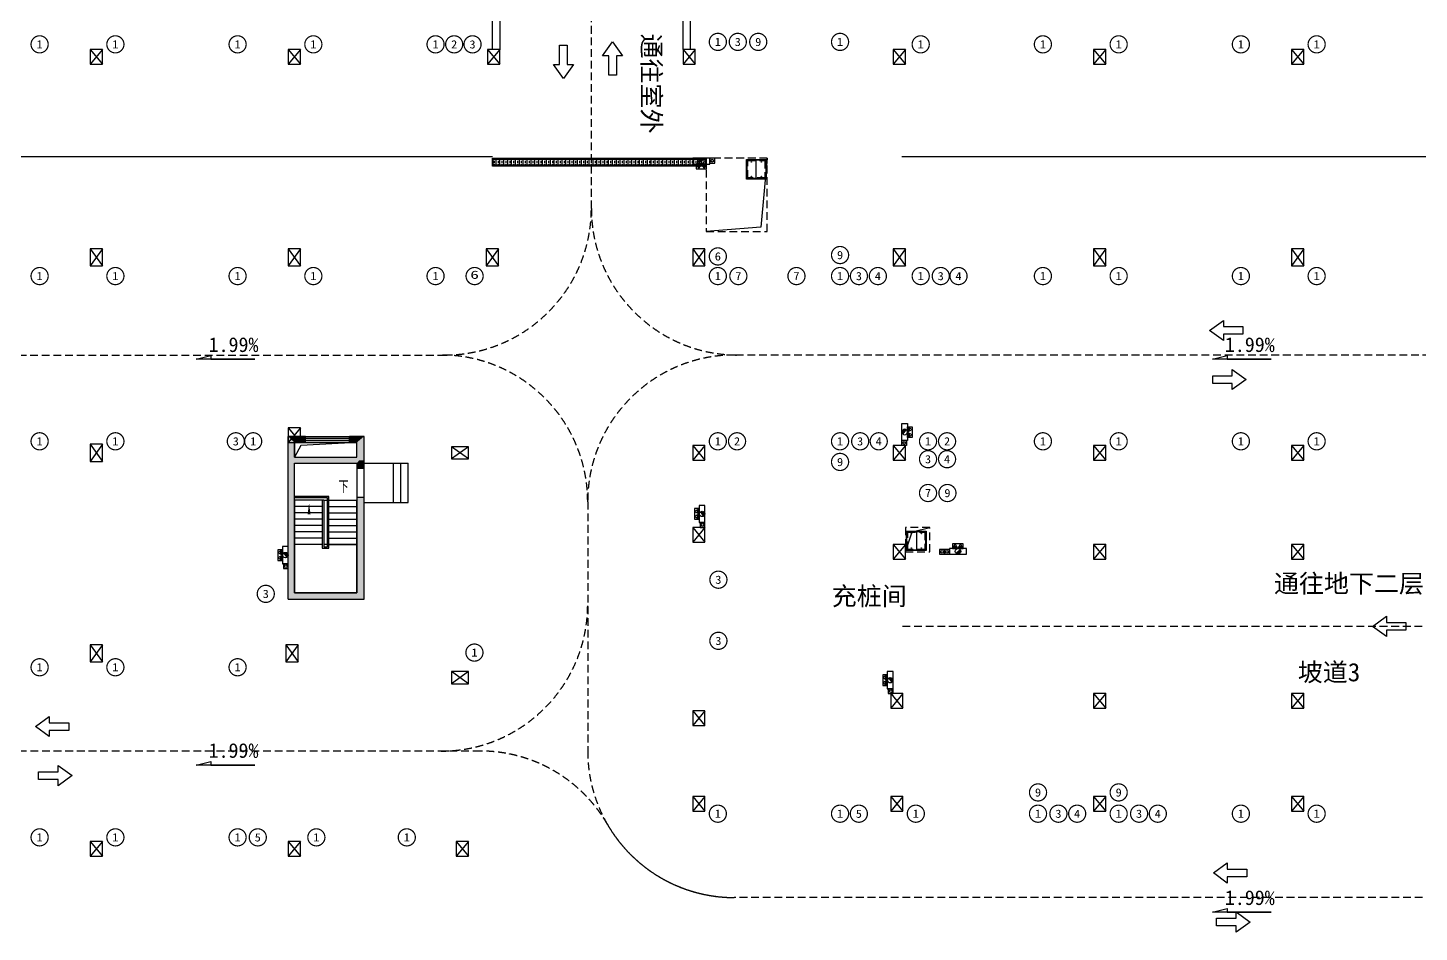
# Model space of a CAD drawing. Header units: millimetres. Extents: x -248992 to 1906102, y -24098 to 332602.
# Drawn here: x 808960 to 865888, y 257893 to 294883 of the extents above; entities that cross this region are included whole.
import ezdxf
from ezdxf.enums import TextEntityAlignment as Align

# ---------------------------------------------------------------- set-up
doc = ezdxf.new("R2010")
doc.units = ezdxf.units.MM
doc.header["$LTSCALE"] = 100
for name, pattern in [('A6-DK-B1F$0$HIDDEN2', [4.7625, 3.175, -1.5875]), ('A6-DK-JSJ-B1F$0$A6-DK-JSJ-B1F$0$HIDDEN2', [4.7625, 3.175, -1.5875]), ('A6-DK-JSJ-B1F$0$HIDDEN2', [4.7625, 3.175, -1.5875])]:
    doc.linetypes.add(name, pattern=pattern)
for name, color, linetype in [('A-ROOM-IDEN', 31, 'Continuous'), ('A6-DK-B1F$0$A-TRACK', 77, 'A6-DK-B1F$0$HIDDEN2'), ('A6-DK-BG-B1F$0$A-DRAIN', 152, 'Continuous'), ('A6-DK-BG-B1F$0$A-STAIR', 142, 'Continuous'), ('A6-DK-JSJ-B1F$0$A-DRAIN', 152, 'Continuous'), ('A6-DK-JSJ-B1F$0$A-HATCH', 251, 'Continuous'), ('A6-DK-JSJ-B1F$0$A-HOLE-FLOR', 242, 'Continuous'), ('A6-DK-JSJ-B1F$0$A-LOWER', 131, 'A6-DK-JSJ-B1F$0$HIDDEN2'), ('A6-DK-JSJ-B1F$0$A-SECT', 150, 'Continuous'), ('A6-DK-JSJ-B1F$0$A6-DK-JSJ-B1F$0$A-DRAIN', 152, 'Continuous'), ('A6-DK-JSJ-B1F$0$A6-DK-JSJ-B1F$0$A-HOLE-FLOR', 242, 'Continuous'), ('A6-DK-JSJ-B1F$0$A6-DK-JSJ-B1F$0$A-LOWER', 131, 'A6-DK-JSJ-B1F$0$A6-DK-JSJ-B1F$0$HIDDEN2'), ('A6-DK-JSJ-B1F$0$A6-DK-JSJ-B1F$0$X23-BF$0$A-HATCH', 251, 'Continuous'), ('A6-DK-JSJ-B1F$0$X23-BF$0$A-HATCH', 251, 'Continuous'), ('A6-DK-renfang-B1F$0$-ACO-TTLB', 153, 'Continuous'), ('A6-DK-renfang-B1F$0$DIM_SYMB', 3, 'Continuous'), ('A6-DK-renfang-B1F$0$PUB_HATCH', 8, 'Continuous'), ('A6-DK-renfang-B1F$0$PUB_TEXT', 3, 'Continuous'), ('A6-DK-renfang-B1F$0$STAIR', 2, 'Continuous'), ('A6-DK-renfang-B1F$0$WALL', 9, 'Continuous'), ('A6-DK-renfang-B1F$0$WINDOW', 4, 'Continuous'), ('A6-W-B1$0$S-WALL-S', 4, 'Continuous'), ('TP-DK-1(xhs)$0$P-J-DIM-L', 70, 'Continuous'), ('TP-DK-1(xhs)$0$P-X-L', 240, 'Continuous'), ('TP-DK-1(xhs)$0$P-X-M', 2, 'Continuous'), ('TP-DK-1(xhs)$0$P-X-X', 1, 'Continuous'), ('xref(dwg引用图层)', 7, 'Continuous')]:
    doc.layers.add(name, color=color, linetype=linetype)
doc.layers.add('A6-W-B1$0$S-EDIT', color=241, linetype='Continuous', plot=False)
doc.layers.add('LVTRY', color=6, linetype='Continuous', lineweight=18)
doc.layers.add('PUB_TEXT', color=7, linetype='Continuous', lineweight=15)
doc.styles.add('-黑体', font='simhei.ttf')
doc.styles.add('A6-DK-BG-B1F$0$华文细黑', font='STXIHEI.TTF')
doc.styles.add('A6-DK-renfang-B1F$0$_TCH_DIM', font='SIMPLEX', dxfattribs={"bigfont": 'GBCBIG'})
doc.styles.add('华文细黑', font='STXIHEI.TTF')

# ---------------------------------------------------------------- blocks, each defined once
blk = doc.blocks.new('*U419')
at = {"layer": 'A6-DK-JSJ-B1F$0$A-DRAIN'}
blk.add_lwpolyline([(50, 50), (50, 850), (850, 850), (850, 50)], close=True, dxfattribs=at)
at = {"layer": 'A6-DK-JSJ-B1F$0$A-HOLE-FLOR'}
blk.add_lwpolyline([(0, 0), (270, 817), (1000, 1000)], dxfattribs=at)
for points in [[(65, 835), (450, 835), (450, 65), (65, 65)], [(835, 835), (450, 835), (450, 65), (835, 65)]]:
    blk.add_lwpolyline(points, close=True, dxfattribs=at)
at = {"layer": 'A6-DK-JSJ-B1F$0$A-LOWER'}
for points in [[(0, 1000), (0, 0), (1000, 0), (1000, 1000), (0, 1000)], [(100, 100), (100, 800), (800, 800), (800, 100), (100, 100)]]:
    blk.add_lwpolyline(points, dxfattribs=at)
at = {"layer": 'A6-DK-JSJ-B1F$0$X23-BF$0$A-HATCH'}
blk.add_lwpolyline([(65, 65), (65, 835), (835, 835), (835, 65)], close=True, dxfattribs=at)
for centre in [(242, 745), (657, 745), (242, 155), (657, 155)]:
    blk.add_circle(centre, 8, dxfattribs=at)
blk = doc.blocks.new('*U423')
at = {"layer": 'A6-DK-JSJ-B1F$0$A6-DK-JSJ-B1F$0$A-DRAIN'}
blk.add_lwpolyline([(50, 50), (50, 850), (850, 850), (850, 50)], close=True, dxfattribs=at)
at = {"layer": 'A6-DK-JSJ-B1F$0$A6-DK-JSJ-B1F$0$A-HOLE-FLOR'}
blk.add_lwpolyline([(0, 0), (270, 2817), (2500, 3000)], dxfattribs=at)
for points in [[(65, 835), (450, 835), (450, 65), (65, 65)], [(835, 835), (450, 835), (450, 65), (835, 65)]]:
    blk.add_lwpolyline(points, close=True, dxfattribs=at)
at = {"layer": 'A6-DK-JSJ-B1F$0$A6-DK-JSJ-B1F$0$A-LOWER'}
for points in [[(0, 3000), (0, 0), (2500, 0), (2500, 3000), (0, 3000)], [(100, 100), (100, 800), (800, 800), (800, 100), (100, 100)]]:
    blk.add_lwpolyline(points, dxfattribs=at)
at = {"layer": 'A6-DK-JSJ-B1F$0$A6-DK-JSJ-B1F$0$X23-BF$0$A-HATCH'}
blk.add_lwpolyline([(65, 65), (65, 835), (835, 835), (835, 65)], close=True, dxfattribs=at)
for centre in [(242, 745), (657, 745), (242, 155), (657, 155)]:
    blk.add_circle(centre, 8, dxfattribs=at)
blk = doc.blocks.new('A6-DK-JSJ-B1F')
at = {"layer": 'A6-DK-JSJ-B1F$0$A-HATCH'}
h = blk.add_hatch(dxfattribs=at)
h.set_pattern_fill('ANSI33', color=256, scale=50, angle=225)
h.set_pattern_definition([(270, (499824.8, -239489.8), (158.75, -2e-14), []), (270, (499745.42, -239569.17), (158.75, -2e-14), [79.375, -39.6875])])
h.paths.add_polyline_path([(85950, 289265), (85950, 289515), (94465, 289516), (94465, 289266)])
h.paths.add_polyline_path([(85950, 289515), (85950, 289265), (85785, 289265), (85785, 289515)])
at = {"layer": 'A6-DK-JSJ-B1F$0$A-SECT'}
for points in [[(85950, 289230), (85750, 289230), (85750, 289550), (85950, 289550)], [(85950, 289265), (85785, 289265), (85785, 289515), (85950, 289515)], [(85950, 289550), (94500, 289550), (94500, 289230), (85950, 289230)], [(85950, 289515), (94465, 289515), (94465, 289265), (85950, 289265)]]:
    blk.add_lwpolyline(points, dxfattribs=at)
at = {"layer": 'A6-DK-JSJ-B1F$0$A-LOWER'}
blk.add_blockref('*U419', (102650, 273450), dxfattribs=at)
at = {"layer": 'A6-DK-JSJ-B1F$0$A6-DK-JSJ-B1F$0$A-LOWER', "rotation": 180}
blk.add_blockref('*U423', (97000, 289550, 0), dxfattribs=at)
blk = doc.blocks.new('TP-DK-1(xhs)$0$PG01.1')
at = {"color": 1}
for p, q in [((108, 187), (0, 0)), ((80, 72), (66, 58)), ((89, 72), (66, 48)), ((99, 72), (66, 39)), ((109, 72), (66, 29)), ((118, 72), (66, 20)), ((128, 72), (66, 10)), ((138, 72), (66, 0)), ((147, 72), (76, 0)), ((150, 65), (85, 0)), ((150, 56), (94, 0)), ((150, 46), (104, 0)), ((216, 0), (108, 187)), ((150, 36), (114, 0)), ((150, 27), (123, 0)), ((150, 17), (133, 0)), ((150, 8), (142, 0)), ((324, 187), (216, 0)), ((296, 72), (282, 58)), ((305, 72), (282, 48)), ((315, 72), (282, 39)), ((325, 72), (282, 29)), ((334, 72), (282, 20)), ((344, 72), (282, 10)), ((354, 72), (282, 0)), ((363, 72), (292, 0)), ((366, 65), (301, 0)), ((366, 56), (310, 0)), ((366, 46), (320, 0)), ((432, 0), (324, 187)), ((366, 36), (330, 0)), ((366, 27), (339, 0)), ((366, 17), (349, 0)), ((366, 8), (358, 0))]:
    blk.add_line(p, q, dxfattribs=at)
at = {"color": 2}
for p, q in [((0, 0), (216, 0)), ((216, 0), (432, 0))]:
    blk.add_line(p, q, dxfattribs=at)
at = {"color": 1}
for points in [[(0, 0), (436, 0), (436, 190), (0, 190)], [(66, 72), (150, 72), (150, 0), (66, 0)], [(282, 72), (366, 72), (366, 0), (282, 0)]]:
    blk.add_lwpolyline(points, close=True, dxfattribs=at)
blk = doc.blocks.new('TP-DK-1(xhs)$0$PG02.4')
blk.add_hatch(color=1).paths.add_polyline_path([(265, 48, 0.699012), (461, 120, 0.141488), (444, 179)])
at = {"color": 1}
blk.add_line((265, 48), (444, 179), dxfattribs=at)
blk.add_lwpolyline([(0, 0), (700, 0), (700, 240), (0, 240)], close=True, dxfattribs=at)
blk.add_circle((350, 120), 111, dxfattribs=at)
blk = doc.blocks.new('TP-DK-1(xhs)')
at = {"layer": 'TP-DK-1(xhs)$0$P-J-DIM-L', "color": 8, "true_color": 0x808080, "elevation": 0}
for points in [[(94650, 289550), (94650, 289350), (94850, 289350), (94850, 289550)], [(94450, 274650), (94250, 274650), (94250, 274450), (94450, 274450)]]:
    blk.add_lwpolyline(points, close=True, dxfattribs=at)
at = {"layer": 'TP-DK-1(xhs)$0$P-J-DIM-L', "color": 8, "true_color": 0x808080}
for points in [[(102500, 278000), (102700, 278000), (102700, 277800), (102500, 277800)], [(104250, 273350), (104250, 273550), (104050, 273550), (104050, 273350)], [(104450, 273350), (104450, 273550), (104250, 273550), (104250, 273350)], [(77400, 272965), (77200, 272965), (77200, 272765), (77400, 272765)], [(102150, 267850), (101950, 267850), (101950, 267650), (102150, 267650)]]:
    blk.add_lwpolyline(points, close=True, dxfattribs=at)
at = {"layer": 'TP-DK-1(xhs)$0$P-X-L'}
for centre in [(94750, 289450, 0), (102600, 277900), (94350, 274550, 0), (104150, 273450), (104350, 273450), (77300, 272865), (102050, 267750)]:
    blk.add_circle(centre, 55, dxfattribs=at)
at = {"layer": 'TP-DK-1(xhs)$0$P-X-M', "extrusion": (0, 0, -1), "xscale": -1, "zscale": -1}
for p, rotation in [((-94518, 289310, 0), 180), ((-94210, 274782, 0), 270), ((-77160, 273097), 270), ((-101910, 267982), 270)]:
    blk.add_blockref('TP-DK-1(xhs)$0$PG01.1', p, dxfattribs=dict(at, rotation=rotation))
at = {"layer": 'TP-DK-1(xhs)$0$P-X-M', "extrusion": (0, 0, -1), "zscale": -1, "rotation": 90}
blk.add_blockref('TP-DK-1(xhs)$0$PG01.1', (-102740, 278132), dxfattribs=at)
at = {"layer": 'TP-DK-1(xhs)$0$P-X-M', "extrusion": (0, 0, -1), "xscale": -1, "zscale": -1}
blk.add_blockref('TP-DK-1(xhs)$0$PG01.1', (-104582, 273590), dxfattribs=at)
at = {"layer": 'TP-DK-1(xhs)$0$P-X-X'}
for p, rotation in [((94650, 289550, 0), 180), ((94450, 274650, 0), 90), ((77400, 272965), 90), ((102150, 267850), 90)]:
    blk.add_blockref('TP-DK-1(xhs)$0$PG02.4', p, dxfattribs=dict(at, rotation=rotation))
at = {"layer": 'TP-DK-1(xhs)$0$P-X-X', "xscale": -1, "rotation": 270}
blk.add_blockref('TP-DK-1(xhs)$0$PG02.4', (102500, 278000), dxfattribs=at)
at = {"layer": 'TP-DK-1(xhs)$0$P-X-X'}
blk.add_blockref('TP-DK-1(xhs)$0$PG02.4', (104450, 273350), dxfattribs=at)
blk = doc.blocks.new('A6-W-B1$0$Z-2')
at = {"layer": 'A6-W-B1$0$S-EDIT'}
for p, q in [((72869, 44139), (73369, 43539)), ((73369, 44139), (72869, 43539))]:
    blk.add_line(p, q, dxfattribs=at)
at = {"layer": 'A6-W-B1$0$S-WALL-S', "color": 0, "linetype": 'ByBlock', "lineweight": -2}
blk.add_lwpolyline([(73369, 44139), (72869, 44139), (72869, 43539), (73369, 43539), (73369, 44139)], dxfattribs=at)
blk = doc.blocks.new('A6-W-B1$0$Z-1')
at = {"layer": 'A6-W-B1$0$S-EDIT'}
for p, q in [((91833, 54151), (92533, 54651)), ((91833, 54651), (92533, 54151))]:
    blk.add_line(p, q, dxfattribs=at)
at = {"layer": 'A6-W-B1$0$S-WALL-S', "color": 0, "linetype": 'ByBlock', "lineweight": -2}
blk.add_lwpolyline([(91833, 54651), (91833, 54151), (92533, 54151), (92533, 54651), (91833, 54651)], dxfattribs=at)
blk = doc.blocks.new('A6-W-B1', base_point=(85957, 40190))
at = {"layer": 'A6-W-B1$0$S-WALL-S'}
blk.add_lwpolyline([(179807, 346815), (179807, 346815), (179807, 334190), (179507, 334190), (179507, 346815), (172007, 346815), (172007, 334190), (171707, 334190), (171707, 346815), (163807, 346815), (163807, 347115), (180007, 347115), (180007, 346815), (179807, 346815)], dxfattribs=at)
for p in [(82388, 290050), (90488, 290050), (98638, 290050), (106638, 290050), (115238, 290050), (123438, 290050), (131538, 290050), (90488, 274570), (107038, 273850, 0), (115238, 273850), (123438, 273850), (131538, 273850), (107038, 270500, 0), (115238, 269800), (123438, 269800), (131538, 269800), (115138, 263700), (123438, 263700), (131538, 263700), (107038, 263000), (107038, 259500, 0), (115138, 259500), (123438, 259500), (131538, 259500), (82388, 257650), (90488, 257650), (97361, 257650)]:
    blk.add_blockref('A6-W-B1$0$Z-2', p, dxfattribs=at)
for p, rotation in [((101106, 417873, 0), 270), ((109206, 417873), 270), ((117306, 417873, 0), 270), ((125756, 417873, 0), 270), ((133956, 417873, 0), 270), ((142156, 417873, 0), 270), ((150256, 417873, 0), 270), ((101106, 409873, 0), 270), ((262564, 372091), 180), ((101106, 401673), 270), ((109106, 401673, 0), 270), ((262564, 362891), 180)]:
    blk.add_blockref('A6-W-B1$0$Z-1', p, dxfattribs=dict(at, rotation=rotation))
blk = doc.blocks.new('A6-DK-BG-B1F$0$A-DRAIN-INDEX')
blk.add_lwpolyline([(300, 0), (0, 0), (-300, 0), (-500, 0), (-300, 50), (-300, 0)], close=True)
at = {"style": 'A6-DK-BG-B1F$0$华文细黑'}
blk.add_attdef('坡度', text='', height=250, dxfattribs=at).set_placement((0, 100), align=Align.CENTER)
blk = doc.blocks.new('A6-DK-BG-B1F')
at = {"layer": 'A6-DK-BG-B1F$0$A-STAIR'}
for p, q in [((85750, 289600, 0), (61450, 289600, 0)), ((126800, 289600, 0), (102500, 289600, 0))]:
    blk.add_line(p, q, dxfattribs=at)
at = {"layer": 'A6-DK-BG-B1F$0$A-DRAIN'}
ref = blk.add_blockref('A6-DK-BG-B1F$0$A-DRAIN-INDEX', (75136, 281325), dxfattribs=dict(at, xscale=3, yscale=3, zscale=3))
ref.add_attrib('坡度', '1.99%', dxfattribs={"layer": '0', "height": 600, "style": 'A6-DK-BG-B1F$0$华文细黑'}).set_placement((75160, 281625), align=Align.CENTER)
ref = blk.add_blockref('A6-DK-BG-B1F$0$A-DRAIN-INDEX', (116716, 281325), dxfattribs=dict(at, xscale=3, yscale=3, zscale=3))
ref.add_attrib('坡度', '1.99%', dxfattribs={"layer": '0', "height": 600, "style": 'A6-DK-BG-B1F$0$华文细黑'}).set_placement((116740, 281625), align=Align.CENTER)
ref = blk.add_blockref('A6-DK-BG-B1F$0$A-DRAIN-INDEX', (75136, 264724), dxfattribs=dict(at, xscale=3, yscale=3, zscale=3))
ref.add_attrib('坡度', '1.99%', dxfattribs={"layer": '0', "height": 600, "style": 'A6-DK-BG-B1F$0$华文细黑'}).set_placement((75160, 265024), align=Align.CENTER)
ref = blk.add_blockref('A6-DK-BG-B1F$0$A-DRAIN-INDEX', (116716, 258705), dxfattribs=dict(at, xscale=3, yscale=3, zscale=3))
ref.add_attrib('坡度', '1.99%', dxfattribs={"layer": '0', "height": 600, "style": 'A6-DK-BG-B1F$0$华文细黑'}).set_placement((116740, 259005), align=Align.CENTER)
blk = doc.blocks.new('A6-DK-renfang-B1F$0$$TCHSYS$WIN2D')
for p, q in [((-0.5, 0.5), (0.5, 0.5)), ((-0.5, 0.5), (-0.5, -0.5)), ((0.5, 0.5), (0.5, -0.5)), ((0.5, 0.167), (-0.5, 0.167)), ((0.5, -0.167), (-0.5, -0.167)), ((-0.5, -0.5), (0.5, -0.5))]:
    blk.add_line(p, q)
blk = doc.blocks.new('A6-DK-renfang-B1F')
at = {"layer": 'A6-DK-renfang-B1F$0$PUB_HATCH'}
for points in [[(77650, 277920), (78100, 277920), (78100, 278170), (77400, 278170)], [(77567, 277195), (77650, 277320), (77650, 277920), (77400, 278170), (77400, 277195)], [(80500, 278170), (79900, 278170), (79900, 277920), (80200, 277920)], [(80300, 277195), (80500, 277195), (80500, 278170), (80200, 277920), (80200, 277320)], [(77567, 277195), (77650, 277070), (80200, 277070), (80300, 277195), (80200, 277320), (77650, 277320)], [(77400, 271520), (77650, 271770), (77650, 277070), (77567, 277195), (77400, 277195)], [(80200, 277070), (80200, 276870), (80500, 276870), (80500, 277195), (80300, 277195)], [(80500, 271520), (80500, 275670), (80200, 275670), (80200, 271770)], [(77650, 271770), (77400, 271520), (80500, 271520), (80200, 271770)]]:
    blk.add_hatch(color=256, dxfattribs=at).paths.add_polyline_path(points)
at = {"layer": 'A6-DK-renfang-B1F$0$-ACO-TTLB', "color": 3}
for p, q in [((80200, 277920), (77907, 277798)), ((77907, 277798), (77650, 277320)), ((80500, 277070), (82300, 277070)), ((81700, 275470), (81700, 277070)), ((82000, 275470), (82000, 277070)), ((82300, 275470), (82300, 277070)), ((80500, 275470), (82300, 275470))]:
    blk.add_line(p, q, dxfattribs=at)
for points in [[(77650, 277320), (80200, 277320), (80200, 277920), (77650, 277920)], [(77650, 277070), (80200, 277070), (80200, 271770), (77650, 271770)]]:
    blk.add_lwpolyline(points, close=True, dxfattribs=at)
at = {"layer": 'A6-DK-renfang-B1F$0$DIM_SYMB', "color": 3}
blk.add_lwpolyline([(79600, 275700, 0, 0, 0), (79600, 272760, 0, 0, 0), (78250, 272760, 0, 0, 0), (78250, 275440, 0, 120, 0), (78250, 274990, 0, 0, 0)], format="xyseb", dxfattribs=at)
at = {"layer": 'A6-DK-renfang-B1F$0$STAIR', "color": 3}
for p, q in [((79060, 275720), (77650, 275720)), ((77650, 275660), (77650, 275720)), ((79000, 275660), (77650, 275660)), ((77650, 275570), (77650, 273750)), ((78790, 275570), (77650, 275570)), ((78850, 275570), (78790, 275570)), ((78790, 275570), (78790, 273600)), ((78850, 275570), (78790, 275570)), ((78850, 275570), (78850, 273750)), ((78850, 275570), (78850, 273660)), ((78850, 275570), (79000, 275570)), ((79000, 273660), (79000, 275660)), ((79000, 273750), (79000, 275570)), ((79060, 273600), (79060, 275720)), ((79060, 275570), (80200, 275570)), ((80200, 273750), (80200, 275570)), ((78790, 275310), (77650, 275310)), ((78790, 275050), (77650, 275050)), ((79060, 275310), (80200, 275310)), ((79060, 275050), (80200, 275050)), ((78790, 274790), (77650, 274790)), ((78790, 274530), (77650, 274530)), ((79060, 274790), (80200, 274790)), ((79060, 274530), (80200, 274530)), ((78790, 274270), (77650, 274270)), ((78790, 274010), (77650, 274010)), ((79060, 274270), (80200, 274270)), ((79060, 274010), (80200, 274010)), ((78790, 273750), (77650, 273750)), ((77650, 273750), (77650, 271770)), ((78790, 273750), (77650, 273750)), ((78790, 273600), (79060, 273600)), ((79000, 273750), (78850, 273750)), ((78850, 273660), (79000, 273660)), ((79060, 273750), (80200, 273750)), ((80200, 273750), (79060, 273750)), ((80200, 271770), (80200, 273750)), ((77650, 271770), (80200, 271770))]:
    blk.add_line(p, q, dxfattribs=at)
at = {"layer": 'A6-DK-renfang-B1F$0$WALL', "color": 3}
for p, q in [((78100, 278170), (77400, 278170)), ((77400, 277195), (77400, 278170)), ((77650, 277920), (78100, 277920)), ((77650, 277320), (77650, 277920)), ((78100, 277920), (78100, 278170)), ((80500, 278170), (79900, 278170)), ((79900, 278170), (79900, 277920)), ((79900, 277920), (80200, 277920)), ((80200, 277320), (80200, 277920)), ((80500, 277195), (80500, 278170)), ((77650, 277320), (80200, 277320)), ((77400, 271520), (77400, 277195)), ((77650, 271770), (77650, 277070)), ((77650, 277070), (80200, 277070)), ((80200, 277070), (80200, 276870)), ((80200, 276870), (80500, 276870)), ((80500, 276870), (80500, 277195)), ((80500, 275670), (80200, 275670)), ((80200, 275670), (80200, 271770)), ((80500, 271520), (80500, 275670)), ((77650, 271770), (80200, 271770)), ((77400, 271520), (80500, 271520))]:
    blk.add_line(p, q, dxfattribs=at)
at = {"layer": 'A6-DK-renfang-B1F$0$WINDOW', "color": 3}
for p, q in [((80200, 276870), (80200, 275670)), ((80500, 275670), (80500, 276870))]:
    blk.add_line(p, q, dxfattribs=at)
at = {"layer": 'A6-DK-renfang-B1F$0$WINDOW', "color": 3, "xscale": -1800, "yscale": 250, "zscale": 1800, "rotation": 180}
blk.add_blockref('A6-DK-renfang-B1F$0$$TCHSYS$WIN2D', (79000, 278045), dxfattribs=at)
at = {"layer": 'A6-DK-renfang-B1F$0$PUB_TEXT', "color": 3, "style": 'A6-DK-renfang-B1F$0$_TCH_DIM'}
blk.add_text('下', height=506, dxfattribs=at).set_placement((79458, 275858))
blk = doc.blocks.new('A6-DK-B1F$0$A$C48A675EB')
at = {"layer": 'A6-DK-B1F$0$A-TRACK', "linetype": 'ByBlock'}
blk.add_lwpolyline([(1047, -516), (1047, -195), (50, -195), (50, 195), (1047, 195), (1047, 517), (1759, 0)], close=True, dxfattribs=at)
blk = doc.blocks.new('A6-DK-B1F$0$gsethsergtyf')
at = {"layer": 'A6-DK-B1F$0$A-TRACK'}
for p, q in [((89800, 287500), (89800, 307018)), ((37314, 281500), (83800, 281500)), ((142228, 281500), (95650, 281500)), ((89650, 275500), (89650, 265310)), ((123800, 270400), (102450, 270400)), ((85263, 265300), (65000, 265300)), ((123805, 259310), (95650, 259310))]:
    blk.add_line(p, q, dxfattribs=at)
for centre, start, end in [((123800, 291700), 0, 0), ((83800, 287500), 270, 0), ((95800, 287500), 180, 270), ((83650, 275500), 0, 90), ((95650, 275500), 90, 180), ((83650, 271300), 270, 0), ((85263, 259300), 30.0551, 90), ((95650, 265310), 180, 270), ((95650, 265310), 210.0551, 270)]:
    blk.add_arc(centre, 6000, start, end, dxfattribs=at)
at = {"layer": 'A6-DK-B1F$0$A-TRACK', "linetype": 'ByBlock'}
for p, xscale, yscale, zscale, rotation in [((88659, 294219, 0), 0.8, 0.8, 0.8, 270), ((90667, 292906, 0), 0.8000000000000003, 0.8000000000000003, 0.8000000000000003, 90), ((116499, 282504, 0), 0.8, 0.8, 0.8, 180), ((123170, 270400), 0.8, 0.8, 0.8, 180), ((68459, 266304, 0), 0.8, 0.8, 0.8, 180), ((116658, 260314, 0), 0.8, 0.8, 0.8, 180)]:
    blk.add_blockref('A6-DK-B1F$0$A$C48A675EB', p, dxfattribs=dict(at, xscale=xscale, yscale=yscale, zscale=zscale, rotation=rotation))
at = {"layer": 'A6-DK-B1F$0$A-TRACK', "linetype": 'ByBlock', "xscale": 0.8, "yscale": 0.8, "zscale": 0.8}
for p in [(115186, 280496, 0), (67146, 264296, 0), (115345, 258306, 0)]:
    blk.add_blockref('A6-DK-B1F$0$A$C48A675EB', p, dxfattribs=at)
at = {"layer": 'A-ROOM-IDEN', "style": '华文细黑'}
blk.add_text('通往室外', height=750, rotation=270, dxfattribs=at).set_placement((91880, 292605), align=Align.CENTER)
blk.add_text('通往地下二层', height=750, dxfattribs=at).set_placement((120797, 271780, 0), align=Align.CENTER)

msp = doc.modelspace()

# ---------------------------------------------------------------- linework, layer by layer
at = {"layer": 'LVTRY', "color": 6, "const_width": 50}
for points in [[(809792.6, 294208.2, 1), (809092.6, 294208.2, 1)], [(812892.6, 294208.2, 1), (812192.6, 294208.2, 1)], [(817892.6, 294208.2, 1), (817192.6, 294208.2, 1)], [(820992.6, 294208.2, 1), (820292.6, 294208.2, 1)], [(825992.6, 294208.2, 1), (825292.6, 294208.2, 1)], [(826753.5, 294208.2, 1), (826053.5, 294208.2, 1)], [(827505.7, 294208.2, 1), (826805.7, 294208.2, 1)], [(837542.6, 294308.2, 1), (836842.6, 294308.2, 1)], [(838359.6, 294308.2, 1), (837659.6, 294308.2, 1)], [(839195, 294308.2, 1), (838495, 294308.2, 1)], [(842542.6, 294308.2, 1), (841842.6, 294308.2, 1)], [(845842.6, 294208.2, 1), (845142.6, 294208.2, 1)], [(850842.6, 294208.2, 1), (850142.6, 294208.2, 1)], [(853942.6, 294208.2, 1), (853242.6, 294208.2, 1)], [(858942.6, 294208.2, 1), (858242.6, 294208.2, 1)], [(862042.6, 294208.2, 1), (861342.6, 294208.2, 1)], [(842542.6, 285589.8, 1), (841842.6, 285589.8, 1)], [(809792.6, 284730.2, 1), (809092.6, 284730.2, 1)], [(812892.6, 284730.2, 1), (812192.6, 284730.2, 1)], [(817892.6, 284730.2, 1), (817192.6, 284730.2, 1)], [(820992.6, 284730.2, 1), (820292.6, 284730.2, 1)], [(825992.6, 284730.2, 1), (825292.6, 284730.2, 1)], [(827590.5, 284730.2, 1), (826890.5, 284730.2, 1)], [(837542.6, 284730.2, 1), (836842.6, 284730.2, 1)], [(838381.6, 284730.2, 1), (837681.6, 284730.2, 1)], [(840759, 284730.2, 1), (840059, 284730.2, 1)], [(842542.6, 284730.2, 1), (841842.6, 284730.2, 1)], [(843314.5, 284730.2, 1), (842614.5, 284730.2, 1)], [(844090, 284730.2, 1), (843390, 284730.2, 1)], [(845842.6, 284730.2, 1), (845142.6, 284730.2, 1)], [(846663.4, 284730.2, 1), (845963.4, 284730.2, 1)], [(847390, 284730.2, 1), (846690, 284730.2, 1)], [(850842.6, 284730.2, 1), (850142.6, 284730.2, 1)], [(853942.6, 284730.2, 1), (853242.6, 284730.2, 1)], [(858942.6, 284730.2, 1), (858242.6, 284730.2, 1)], [(862042.6, 284730.2, 1), (861342.6, 284730.2, 1)], [(809792.6, 277971.2, 1), (809092.6, 277971.2, 1)], [(812892.6, 277971.2, 1), (812192.6, 277971.2, 1)], [(817820.8, 277971.2, 1), (817120.8, 277971.2, 1)], [(818529.1, 277971.2, 1), (817829.1, 277971.2, 1)], [(837542.6, 277971.2, 1), (836842.6, 277971.2, 1)], [(838327.9, 277971.2, 1), (837627.9, 277971.2, 1)], [(842542.6, 277971.2, 1), (841842.6, 277971.2, 1)], [(843366.3, 277971.2, 1), (842666.3, 277971.2, 1)], [(844125.2, 277971.2, 1), (843425.2, 277971.2, 1)], [(846142.6, 277971.2, 1), (845442.6, 277971.2, 1)], [(846920.8, 277971.2, 1), (846220.8, 277971.2, 1)], [(850842.6, 277971.2, 1), (850142.6, 277971.2, 1)], [(853942.6, 277971.2, 1), (853242.6, 277971.2, 1)], [(858942.6, 277971.2, 1), (858242.6, 277971.2, 1)], [(862042.6, 277971.2, 1), (861342.6, 277971.2, 1)], [(842542.6, 277127.2, 1), (841842.6, 277127.2, 1)], [(846142.6, 277239.8, 1), (845442.6, 277239.8, 1)], [(846920.8, 277239.8, 1), (846220.8, 277239.8, 1)], [(846142.6, 275855.7, 1), (845442.6, 275855.7, 1)], [(846936.7, 275855.7, 1), (846236.7, 275855.7, 1)], [(837565.6, 272310.3, 1), (836865.6, 272310.3, 1)], [(819045.8, 271731.2, 1), (818345.8, 271731.2, 1)], [(837565.6, 269810.3, 1), (836865.6, 269810.3, 1)], [(827583.3, 269328.8, 1), (826883.3, 269328.8, 1)], [(809792.6, 268728.8, 1), (809092.6, 268728.8, 1)], [(812892.6, 268728.8, 1), (812192.6, 268728.8, 1)], [(817892.6, 268728.8, 1), (817192.6, 268728.8, 1)], [(850642.6, 263609.2, 1), (849942.6, 263609.2, 1)], [(853942.6, 263609.2, 1), (853242.6, 263609.2, 1)], [(837542.6, 262738.8, 1), (836842.6, 262738.8, 1)], [(842542.6, 262738.8, 1), (841842.6, 262738.8, 1)], [(843311.9, 262738.8, 1), (842611.9, 262738.8, 1)], [(845642.6, 262738.8, 1), (844942.6, 262738.8, 1)], [(850642.6, 262738.8, 1), (849942.6, 262738.8, 1)], [(851477.8, 262738.8, 1), (850777.8, 262738.8, 1)], [(852244, 262738.8, 1), (851544, 262738.8, 1)], [(853942.6, 262738.8, 1), (853242.6, 262738.8, 1)], [(854777.8, 262738.8, 1), (854077.8, 262738.8, 1)], [(855544, 262738.8, 1), (854844, 262738.8, 1)], [(858942.6, 262738.8, 1), (858242.6, 262738.8, 1)], [(862042.6, 262738.8, 1), (861342.6, 262738.8, 1)], [(809792.6, 261771.2, 1), (809092.6, 261771.2, 1)], [(812892.6, 261771.2, 1), (812192.6, 261771.2, 1)], [(817892.6, 261771.2, 1), (817192.6, 261771.2, 1)], [(818719.2, 261771.2, 1), (818019.2, 261771.2, 1)], [(821115.6, 261771.2, 1), (820415.6, 261771.2, 1)], [(824815.6, 261771.2, 1), (824115.6, 261771.2, 1)]]:
    msp.add_lwpolyline(points, format="xyb", close=True, dxfattribs=at)
at = {"layer": 'LVTRY', "color": 6, "const_width": 50, "elevation": 0}
msp.add_lwpolyline([(837542.6, 285533.9, 1), (836842.6, 285533.9, 1)], format="xyb", close=True, dxfattribs=at)

# ---------------------------------------------------------------- block references
msp.add_blockref('A6-DK-B1F$0$gsethsergtyf', (742216.9, 0))
at = {"layer": 'xref(dwg引用图层)'}
for name in ['A6-W-B1', 'A6-DK-JSJ-B1F', 'TP-DK-1(xhs)', 'A6-DK-BG-B1F', 'A6-DK-renfang-B1F']:
    msp.add_blockref(name, (742216.9, 0), dxfattribs=at)

# ---------------------------------------------------------------- texts
at = {"layer": 'A-ROOM-IDEN', "style": '华文细黑'}
for s, p in [('充桩间', (843385.4, 271263.8)), ('坡道3', (862199, 268153.3))]:
    msp.add_text(s, height=750, dxfattribs=at).set_placement(p, align=Align.CENTER)
at = {"layer": 'PUB_TEXT', "color": 6, "style": '-黑体'}
for s, width, p, p2 in [('1', 1.065055, (809314.3, 294041.9), (809570.9, 294041.9)), ('1', 1.065055, (812414.3, 294041.9), (812670.9, 294041.9)), ('1', 1.065055, (817414.3, 294041.9), (817670.9, 294041.9)), ('1', 1.065055, (820514.3, 294041.9), (820770.9, 294041.9)), ('1', 1.065055, (825514.3, 294041.9), (825770.9, 294041.9)), ('2', 1.048503, (826277.2, 294040.4), (826529.8, 294040.4)), ('3', 1.032317, (827031.3, 294038.9), (827280, 294038.9)), ('1', 1.065055, (837064.3, 294141.9), (837320.9, 294141.9)), ('3', 1.032317, (837885.3, 294138.9), (838134, 294138.9)), ('9', 1.032317, (838720.6, 294138.9), (838969.3, 294138.9)), ('1', 1.065055, (842064.3, 294141.9), (842320.9, 294141.9)), ('1', 1.065055, (845364.3, 294041.9), (845620.9, 294041.9)), ('1', 1.065055, (850364.3, 294041.9), (850620.9, 294041.9)), ('1', 1.065055, (853464.3, 294041.9), (853720.9, 294041.9)), ('1', 1.065055, (858464.3, 294041.9), (858720.9, 294041.9)), ('1', 1.065055, (861564.3, 294041.9), (861820.9, 294041.9)), ('6', 1.065055, (837064.3, 285367.7, 0), (837320.9, 285367.7, 0)), ('9', 1.032317, (842068.3, 285420.6), (842317, 285420.6)), ('1', 1.065055, (809314.3, 284564), (809570.9, 284564)), ('1', 1.065055, (812414.3, 284564), (812670.9, 284564)), ('1', 1.065055, (817414.3, 284564), (817670.9, 284564)), ('1', 1.065055, (820514.3, 284564), (820770.9, 284564)), ('1', 1.065055, (825514.3, 284564), (825770.9, 284564)), ('6', 1.463127, (827064.2, 284616), (827416.7, 284616)), ('1', 1.065055, (837064.3, 284564), (837320.9, 284564)), ('7', 1.048503, (837905.3, 284562.4), (838157.9, 284562.4)), ('7', 1.048503, (840282.8, 284562.4), (840535.3, 284562.4)), ('1', 1.065055, (842064.3, 284564), (842320.9, 284564)), ('3', 1.032317, (842840.1, 284561), (843088.8, 284561)), ('4', 1.048503, (843613.8, 284562.4), (843866.3, 284562.4)), ('1', 1.065055, (845364.3, 284564), (845620.9, 284564)), ('3', 1.032317, (846189.1, 284561), (846437.8, 284561)), ('4', 1.048503, (846913.8, 284562.4), (847166.3, 284562.4)), ('1', 1.065055, (850364.3, 284564), (850620.9, 284564)), ('1', 1.065055, (853464.3, 284564), (853720.9, 284564)), ('1', 1.065055, (858464.3, 284564), (858720.9, 284564)), ('1', 1.065055, (861564.3, 284564), (861820.9, 284564)), ('1', 1.065055, (809314.3, 277804.9), (809570.9, 277804.9)), ('1', 1.065055, (812414.3, 277804.9), (812670.9, 277804.9)), ('3', 1.032317, (817346.4, 277802), (817595.1, 277802)), ('1', 1.032317, (818054.8, 277802), (818303.5, 277802)), ('1', 1.065055, (837064.3, 277804.9), (837320.9, 277804.9)), ('2', 1.048503, (837851.6, 277803.4), (838104.2, 277803.4)), ('1', 1.065055, (842064.3, 277804.9), (842320.9, 277804.9)), ('3', 1.032317, (842891.9, 277802), (843140.6, 277802)), ('4', 1.048503, (843648.9, 277803.4), (843901.5, 277803.4)), ('1', 1.065055, (845664.3, 277804.9), (845920.9, 277804.9)), ('2', 1.048503, (846444.6, 277803.4), (846697.1, 277803.4)), ('1', 1.065055, (850364.3, 277804.9), (850620.9, 277804.9)), ('1', 1.065055, (853464.3, 277804.9), (853720.9, 277804.9)), ('1', 1.065055, (858464.3, 277804.9), (858720.9, 277804.9)), ('1', 1.065055, (861564.3, 277804.9), (861820.9, 277804.9)), ('9', 1.032317, (842068.3, 276957.9), (842317, 276957.9)), ('3', 1.032317, (845668.3, 277070.6), (845917, 277070.6)), ('4', 1.048503, (846444.6, 277072), (846697.1, 277072)), ('7', 1.048503, (845666.3, 275687.9), (845918.9, 275687.9)), ('9', 1.032317, (846462.4, 275686.4), (846711.1, 275686.4)), ('3', 1.032317, (837091.3, 272141), (837339.9, 272141)), ('3', 1.032317, (818571.4, 271562), (818820.1, 271562)), ('3', 1.032317, (837091.3, 269641), (837339.9, 269641)), ('1', 1.065055, (827105.1, 269162.5), (827361.6, 269162.5)), ('1', 1.065055, (809314.3, 268562.5), (809570.9, 268562.5)), ('1', 1.065055, (812414.3, 268562.5), (812670.9, 268562.5)), ('1', 1.065055, (817414.3, 268562.5), (817670.9, 268562.5)), ('9', 1.032317, (850168.3, 263440), (850417, 263440)), ('9', 1.032317, (853468.3, 263440), (853717, 263440)), ('1', 1.065055, (837064.3, 262572.5), (837320.9, 262572.5)), ('1', 1.065055, (842064.3, 262572.5), (842320.9, 262572.5)), ('5', 1.048503, (842835.6, 262571), (843088.2, 262571)), ('1', 1.065055, (845164.3, 262572.5), (845420.9, 262572.5)), ('1', 1.065055, (850164.3, 262572.5), (850420.9, 262572.5)), ('3', 1.032317, (851003.5, 262569.6), (851252.1, 262569.6)), ('4', 1.048503, (851767.8, 262571), (852020.3, 262571)), ('1', 1.065055, (853464.3, 262572.5), (853720.9, 262572.5)), ('3', 1.032317, (854303.5, 262569.6), (854552.1, 262569.6)), ('4', 1.048503, (855067.8, 262571), (855320.3, 262571)), ('1', 1.065055, (858464.3, 262572.5), (858720.9, 262572.5)), ('1', 1.065055, (861564.3, 262572.5), (861820.9, 262572.5)), ('1', 1.065055, (809314.3, 261604.9), (809570.9, 261604.9)), ('1', 1.065055, (812414.3, 261604.9), (812670.9, 261604.9)), ('1', 1.065055, (817414.3, 261604.9), (817670.9, 261604.9)), ('5', 1.048503, (818242.9, 261603.4), (818495.5, 261603.4)), ('1', 1.065055, (820637.3, 261604.9), (820893.9, 261604.9)), ('1', 1.065055, (824337.3, 261604.9), (824593.9, 261604.9))]:
    msp.add_text(s, height=335, dxfattribs=dict(at, width=width)).set_placement(p, p2, align=Align.FIT)

doc.saveas('drawing.dxf')
